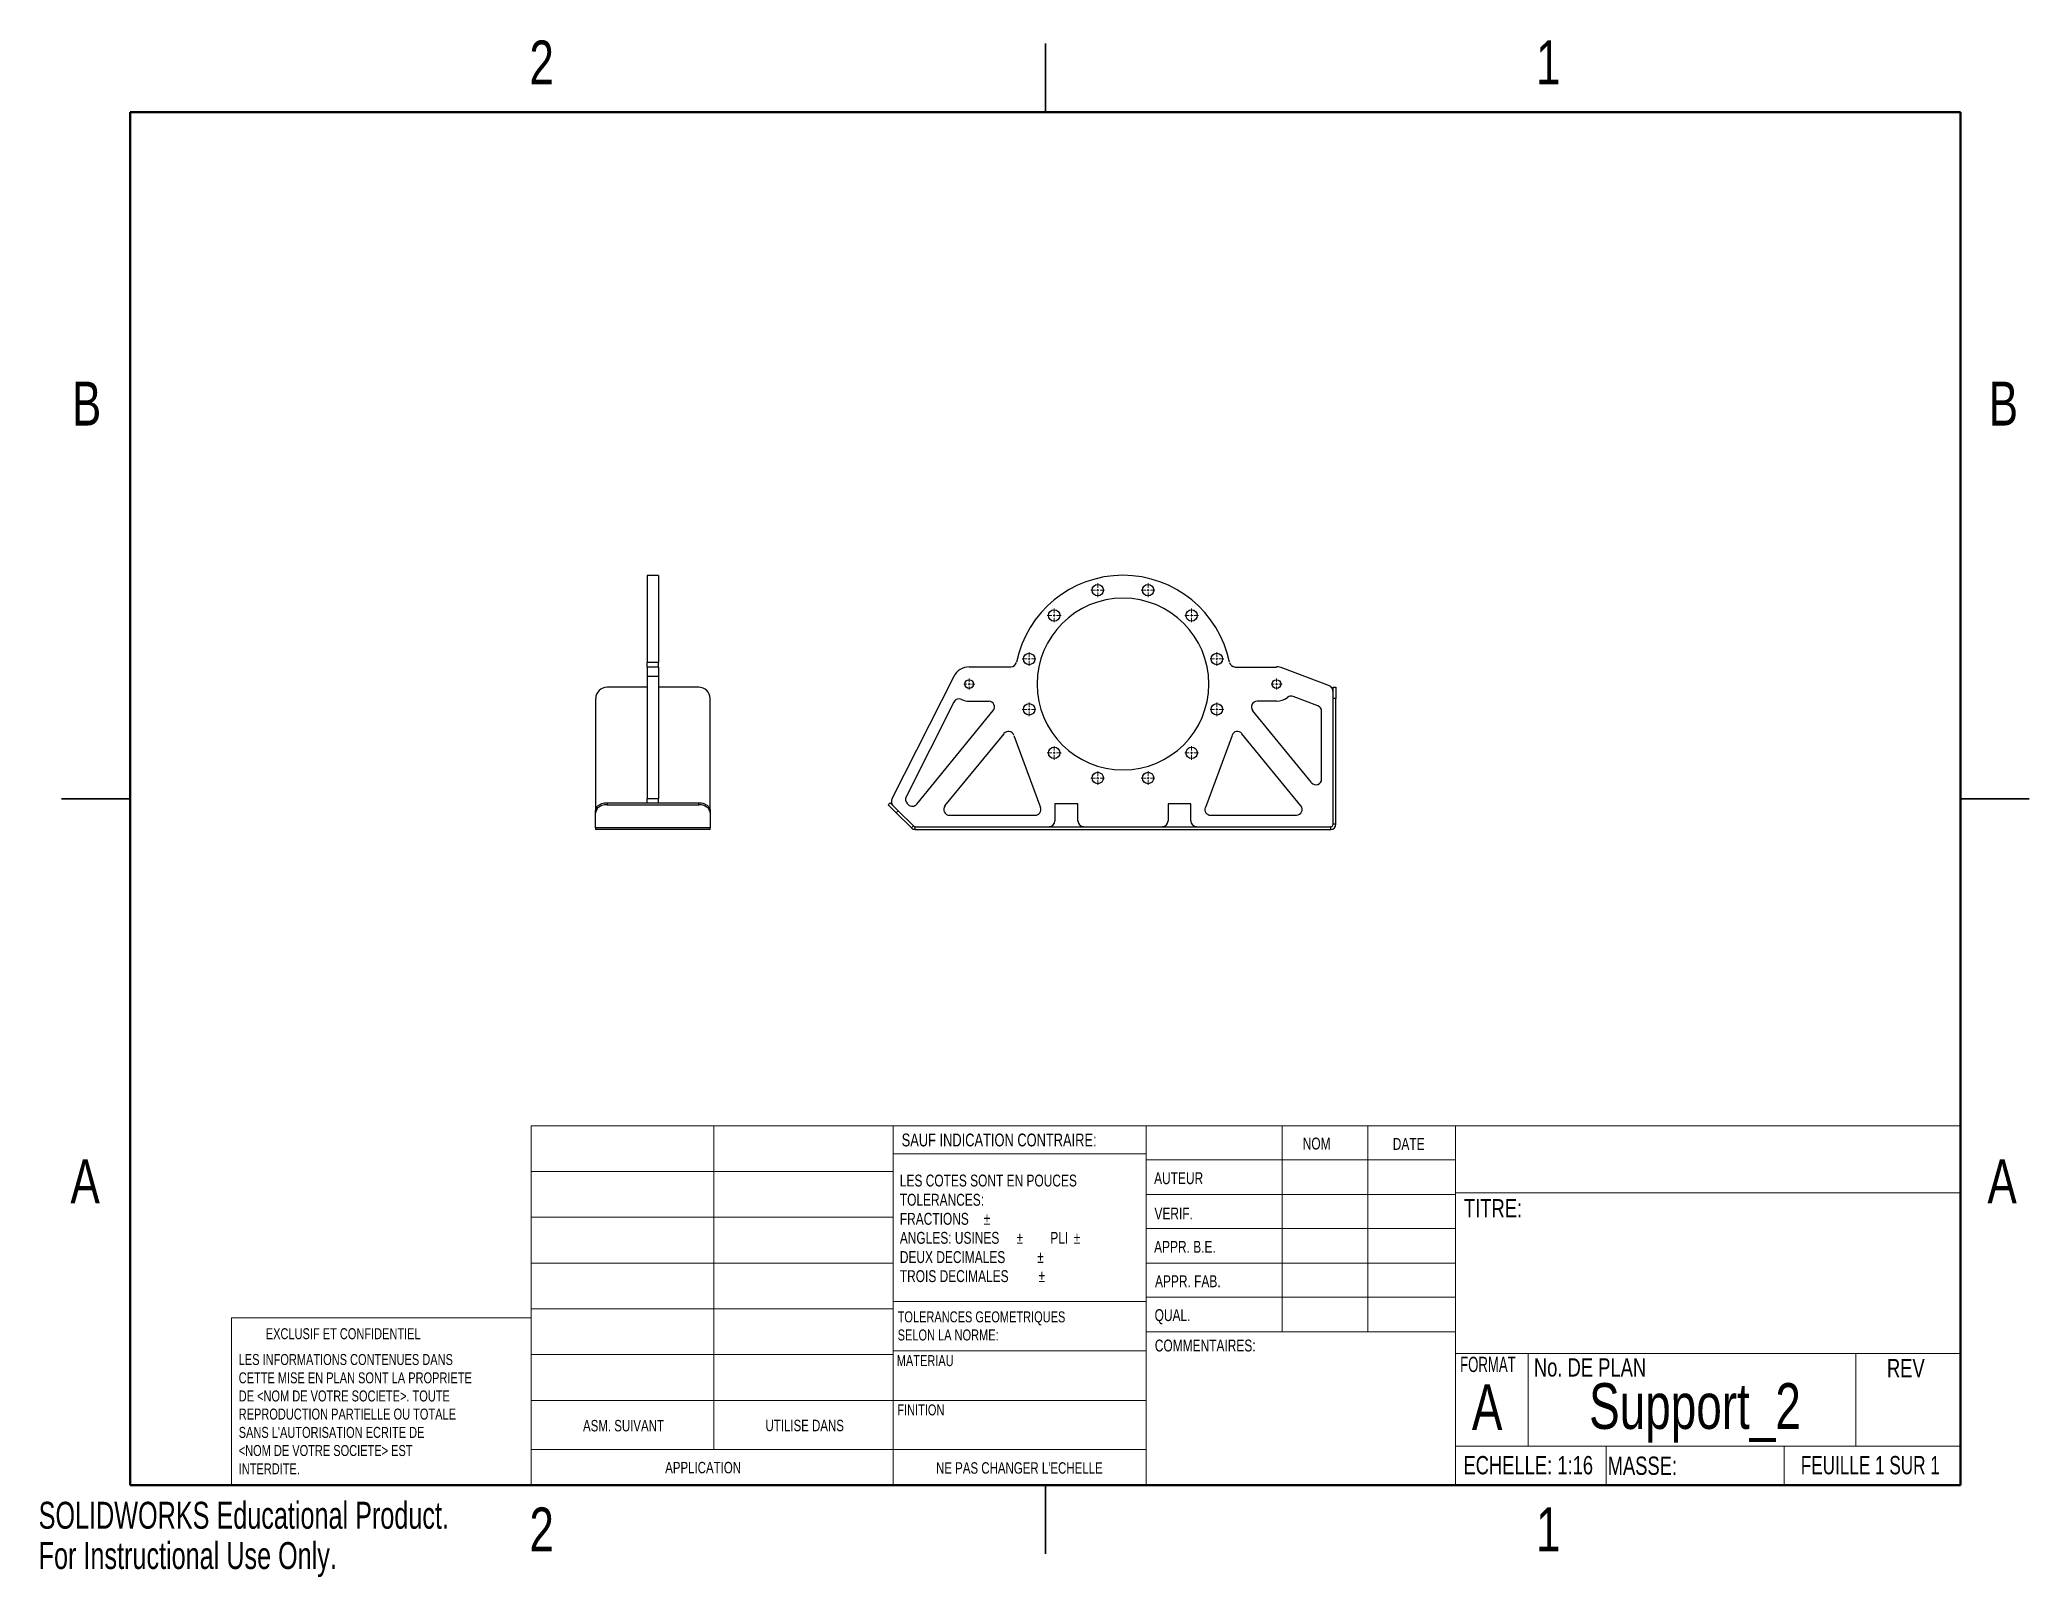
# Model space of a CAD drawing. Header units: inches. Extents: x 0 to 10.9, y 0 to 8.4.
import ezdxf

# ---------------------------------------------------------------- set-up
doc = ezdxf.new("R2010")
doc.units = ezdxf.units.IN
doc.header["$MEASUREMENT"] = 0
doc.styles.add('SLDTEXTSTYLE0', font='TXT', dxfattribs={"width": 0.75})
doc.styles.add('SLDTEXTSTYLE1', font='TXT', dxfattribs={"width": 0.64567})
doc.styles.add('SLDTEXTSTYLE2', font='TXT', dxfattribs={"width": 0.7})

# ---------------------------------------------------------------- blocks, each defined once
blk = doc.blocks.new('SW_CENTERMARKSYMBOL_0')
at = {"color": 0, "linetype": 'Continuous', "lineweight": 18}
for p, q in [((-0.0125, 0), (-0.030175, 0)), ((0, 0), (-0.00625, 0)), ((0, 0.0125), (0, 0.030175)), ((0, 0), (0, 0.00625)), ((0, 0), (0, -0.00625)), ((0, 0), (0.00625, 0)), ((0.0125, 0), (0.030175, 0)), ((0, -0.0125), (0, -0.030175))]:
    blk.add_line(p, q, dxfattribs=at)
blk = doc.blocks.new('SW_CENTERMARKSYMBOL_1')
at = {"color": 0, "linetype": 'Continuous', "lineweight": 18}
for p, q in [((-0.0125, 0), (-0.030175, 0)), ((0, 0), (-0.00625, 0)), ((0, 0.0125), (0, 0.030175)), ((0, 0), (0, 0.00625)), ((0, 0), (0, -0.00625)), ((0, 0), (0.00625, 0)), ((0.0125, 0), (0.030175, 0)), ((0, -0.0125), (0, -0.030175))]:
    blk.add_line(p, q, dxfattribs=at)
blk = doc.blocks.new('SW_CENTERMARKSYMBOL_2')
at = {"color": 0, "linetype": 'Continuous', "lineweight": 18}
for p, q in [((-0.0125, 0), (-0.0375, 0)), ((0, 0), (-0.00625, 0)), ((0, 0.0125), (0, 0.0375)), ((0, 0), (0, 0.00625)), ((0, 0), (0, -0.00625)), ((0, 0), (0.00625, 0)), ((0.0125, 0), (0.0375, 0)), ((0, -0.0125), (0, -0.0375))]:
    blk.add_line(p, q, dxfattribs=at)
blk = doc.blocks.new('SW_CENTERMARKSYMBOL_3')
at = {"color": 0, "linetype": 'Continuous', "lineweight": 18}
for p, q in [((-0.0125, 0), (-0.0375, 0)), ((0, 0), (-0.00625, 0)), ((0, 0.0125), (0, 0.0375)), ((0, 0), (0, 0.00625)), ((0, 0), (0, -0.00625)), ((0, 0), (0.00625, 0)), ((0.0125, 0), (0.0375, 0)), ((0, -0.0125), (0, -0.0375))]:
    blk.add_line(p, q, dxfattribs=at)
blk = doc.blocks.new('SW_CENTERMARKSYMBOL_4')
at = {"color": 0, "linetype": 'Continuous', "lineweight": 18}
for p, q in [((-0.0125, 0), (-0.0375, 0)), ((0, 0), (-0.00625, 0)), ((0, 0.0125), (0, 0.0375)), ((0, 0), (0, 0.00625)), ((0, 0), (0, -0.00625)), ((0, 0), (0.00625, 0)), ((0.0125, 0), (0.0375, 0)), ((0, -0.0125), (0, -0.0375))]:
    blk.add_line(p, q, dxfattribs=at)
blk = doc.blocks.new('SW_CENTERMARKSYMBOL_5')
at = {"color": 0, "linetype": 'Continuous', "lineweight": 18}
for p, q in [((-0.0125, 0), (-0.0375, 0)), ((0, 0), (-0.00625, 0)), ((0, 0.0125), (0, 0.0375)), ((0, 0), (0, 0.00625)), ((0, 0), (0, -0.00625)), ((0, 0), (0.00625, 0)), ((0.0125, 0), (0.0375, 0)), ((0, -0.0125), (0, -0.0375))]:
    blk.add_line(p, q, dxfattribs=at)
blk = doc.blocks.new('SW_CENTERMARKSYMBOL_6')
at = {"color": 0, "linetype": 'Continuous', "lineweight": 18}
for p, q in [((-0.0125, 0), (-0.0375, 0)), ((0, 0), (-0.00625, 0)), ((0, 0.0125), (0, 0.0375)), ((0, 0), (0, 0.00625)), ((0, 0), (0, -0.00625)), ((0, 0), (0.00625, 0)), ((0.0125, 0), (0.0375, 0)), ((0, -0.0125), (0, -0.0375))]:
    blk.add_line(p, q, dxfattribs=at)
blk = doc.blocks.new('SW_CENTERMARKSYMBOL_7')
at = {"color": 0, "linetype": 'Continuous', "lineweight": 18}
for p, q in [((-0.0125, 0), (-0.0375, 0)), ((0, 0), (-0.00625, 0)), ((0, 0.0125), (0, 0.0375)), ((0, 0), (0, 0.00625)), ((0, 0), (0, -0.00625)), ((0, 0), (0.00625, 0)), ((0.0125, 0), (0.0375, 0)), ((0, -0.0125), (0, -0.0375))]:
    blk.add_line(p, q, dxfattribs=at)
blk = doc.blocks.new('SW_CENTERMARKSYMBOL_8')
at = {"color": 0, "linetype": 'Continuous', "lineweight": 18}
for p, q in [((-0.0125, 0), (-0.0375, 0)), ((0, 0), (-0.00625, 0)), ((0, 0.0125), (0, 0.0375)), ((0, 0), (0, 0.00625)), ((0, 0), (0, -0.00625)), ((0, 0), (0.00625, 0)), ((0.0125, 0), (0.0375, 0)), ((0, -0.0125), (0, -0.0375))]:
    blk.add_line(p, q, dxfattribs=at)
blk = doc.blocks.new('SW_CENTERMARKSYMBOL_9')
at = {"color": 0, "linetype": 'Continuous', "lineweight": 18}
for p, q in [((-0.0125, 0), (-0.0375, 0)), ((0, 0), (-0.00625, 0)), ((0, 0.0125), (0, 0.0375)), ((0, 0), (0, 0.00625)), ((0, 0), (0, -0.00625)), ((0, 0), (0.00625, 0)), ((0.0125, 0), (0.0375, 0)), ((0, -0.0125), (0, -0.0375))]:
    blk.add_line(p, q, dxfattribs=at)
blk = doc.blocks.new('SW_CENTERMARKSYMBOL_10')
at = {"color": 0, "linetype": 'Continuous', "lineweight": 18}
for p, q in [((-0.0125, 0), (-0.0375, 0)), ((0, 0), (-0.00625, 0)), ((0, 0.0125), (0, 0.0375)), ((0, 0), (0, 0.00625)), ((0, 0), (0, -0.00625)), ((0, 0), (0.00625, 0)), ((0.0125, 0), (0.0375, 0)), ((0, -0.0125), (0, -0.0375))]:
    blk.add_line(p, q, dxfattribs=at)
blk = doc.blocks.new('SW_CENTERMARKSYMBOL_11')
at = {"color": 0, "linetype": 'Continuous', "lineweight": 18}
for p, q in [((-0.0125, 0), (-0.0375, 0)), ((0, 0), (-0.00625, 0)), ((0, 0.0125), (0, 0.0375)), ((0, 0), (0, 0.00625)), ((0, 0), (0, -0.00625)), ((0, 0), (0.00625, 0)), ((0.0125, 0), (0.0375, 0)), ((0, -0.0125), (0, -0.0375))]:
    blk.add_line(p, q, dxfattribs=at)
blk = doc.blocks.new('SW_CENTERMARKSYMBOL_12')
at = {"color": 0, "linetype": 'Continuous', "lineweight": 18}
for p, q in [((-0.0125, 0), (-0.0375, 0)), ((0, 0), (-0.00625, 0)), ((0, 0.0125), (0, 0.0375)), ((0, 0), (0, 0.00625)), ((0, 0), (0, -0.00625)), ((0, 0), (0.00625, 0)), ((0.0125, 0), (0.0375, 0)), ((0, -0.0125), (0, -0.0375))]:
    blk.add_line(p, q, dxfattribs=at)
blk = doc.blocks.new('SW_CENTERMARKSYMBOL_13')
at = {"color": 0, "linetype": 'Continuous', "lineweight": 18}
for p, q in [((-0.0125, 0), (-0.0375, 0)), ((0, 0), (-0.00625, 0)), ((0, 0.0125), (0, 0.0375)), ((0, 0), (0, 0.00625)), ((0, 0), (0, -0.00625)), ((0, 0), (0.00625, 0)), ((0.0125, 0), (0.0375, 0)), ((0, -0.0125), (0, -0.0375))]:
    blk.add_line(p, q, dxfattribs=at)

msp = doc.modelspace()

# ---------------------------------------------------------------- linework, layer by layer
at = {"color": 7, "linetype": 'Continuous', "lineweight": 25}
for p, q in [((5.5, 8.375), (5.5, 8)), ((5.5, 8), (5.5, 8.375)), ((3.387, 5.469), (3.325, 5.469)), ((3.325, 5.469), (3.325, 4.994)), ((3.387, 5.469), (3.387, 4.994)), ((3.387, 4.994), (3.325, 4.994)), ((3.325, 4.969), (3.325, 4.994)), ((3.387, 4.969), (3.325, 4.969)), ((3.325, 4.969), (3.325, 4.918)), ((3.387, 4.918), (3.325, 4.918)), ((3.325, 4.918), (3.325, 4.249)), ((3.387, 4.969), (3.387, 4.994)), ((3.387, 4.969), (3.387, 4.918)), ((3.387, 4.918), (3.387, 4.249)), ((5, 4.918), (4.662, 4.249)), ((5.311, 4.969), (5.084, 4.969)), ((6.536, 4.969), (6.763, 4.969)), ((7.052, 4.867), (6.797, 4.963)), ((3.043, 4.797), (3.043, 4.184)), ((3.325, 4.859), (3.106, 4.859)), ((3.606, 4.859), (3.387, 4.859)), ((3.668, 4.184), (3.668, 4.797)), ((6.989, 4.757), (6.854, 4.808)), ((7.072, 4.797), (7.072, 4.859)), ((7.072, 4.859), (7.087, 4.859)), ((7.072, 4.111), (7.072, 4.797)), ((7.087, 4.797), (7.072, 4.797)), ((7.087, 4.859), (7.087, 4.797)), ((7.087, 4.111), (7.087, 4.797)), ((5, 4.778), (4.739, 4.261)), ((4.798, 4.22), (5.215, 4.731)), ((5.084, 4.782), (5.191, 4.782)), ((6.954, 4.338), (6.632, 4.731)), ((6.763, 4.782), (6.657, 4.782)), ((7.009, 4.357), (7.009, 4.728)), ((4.951, 4.211), (5.274, 4.605)), ((5.327, 4.596), (5.473, 4.202)), ((6.52, 4.596), (6.374, 4.202)), ((6.896, 4.211), (6.574, 4.605)), ((0.125, 4.25), (0.5, 4.25)), ((0.5, 4.25), (0.125, 4.25)), ((3.387, 4.249), (3.325, 4.249)), ((3.325, 4.228), (3.325, 4.249)), ((3.387, 4.228), (3.387, 4.249)), ((10.875, 4.25), (10.5, 4.25)), ((10.5, 4.25), (10.875, 4.25)), ((3.043, 4.173), (3.043, 4.184)), ((3.043, 4.09), (3.043, 4.173)), ((3.106, 4.228), (3.106, 4.217)), ((3.106, 4.228), (3.606, 4.228)), ((3.106, 4.217), (3.606, 4.217)), ((3.606, 4.217), (3.606, 4.228)), ((3.668, 4.184), (3.668, 4.173)), ((3.668, 4.173), (3.668, 4.09)), ((4.641, 4.217), (4.652, 4.228)), ((4.685, 4.173), (4.641, 4.217)), ((4.652, 4.228), (4.696, 4.184)), ((4.696, 4.184), (4.685, 4.173)), ((4.685, 4.173), (4.768, 4.09)), ((4.696, 4.184), (4.779, 4.101)), ((4.744, 4.225), (4.751, 4.218)), ((4.976, 4.16), (5.444, 4.16)), ((5.552, 4.222), (5.552, 4.129)), ((5.677, 4.222), (5.552, 4.222)), ((5.677, 4.129), (5.677, 4.222)), ((6.17, 4.222), (6.17, 4.129)), ((6.295, 4.222), (6.17, 4.222)), ((6.295, 4.129), (6.295, 4.222)), ((6.403, 4.16), (6.872, 4.16)), ((3.668, 4.09), (3.043, 4.09)), ((3.043, 4.09), (3.043, 4.082)), ((3.668, 4.082), (3.043, 4.082)), ((3.668, 4.082), (3.668, 4.09)), ((4.768, 4.09), (4.779, 4.101)), ((4.789, 4.082), (4.789, 4.097)), ((4.789, 4.097), (7.059, 4.097)), ((4.789, 4.082), (7.059, 4.082)), ((7.059, 4.082), (7.059, 4.097)), ((7.087, 4.111), (7.072, 4.111)), ((5.5, 0.125), (5.5, 0.5)), ((5.5, 0.5), (5.5, 0.125))]:
    msp.add_line(p, q, dxfattribs=at)
at = {"color": 7, "linetype": 'Continuous', "lineweight": 50}
for p, q in [((0.5, 0.5), (0.5, 8)), ((0.5, 8), (10.5, 8)), ((10.5, 8), (10.5, 0.5)), ((10.5, 0.5), (0.5, 0.5))]:
    msp.add_line(p, q, dxfattribs=at)
at = {"color": 7, "linetype": 'Continuous', "lineweight": 18}
for p, q in [((2.691, 2.464), (10.5, 2.464)), ((2.691, 0.5), (2.691, 2.464)), ((3.689, 2.464), (3.689, 0.696)), ((4.668, 0.5), (4.668, 2.464)), ((6.05, 2.464), (6.05, 0.5)), ((6.794, 2.464), (6.794, 1.339)), ((7.262, 2.464), (7.262, 1.339)), ((7.741, 2.464), (7.741, 0.5)), ((6.05, 2.31), (4.668, 2.31)), ((2.691, 2.214), (4.668, 2.214)), ((6.05, 2.277), (7.741, 2.277)), ((6.05, 2.089), (7.741, 2.089)), ((7.741, 2.097), (10.5, 2.097)), ((2.691, 1.964), (4.668, 1.964)), ((6.05, 1.902), (7.741, 1.902)), ((2.691, 1.714), (4.668, 1.714)), ((7.741, 1.714), (6.05, 1.714)), ((7.741, 1.527), (6.05, 1.527)), ((1.054, 0.5), (1.054, 1.414)), ((2.691, 1.414), (1.054, 1.414)), ((2.691, 1.464), (4.668, 1.464)), ((4.668, 1.504), (6.05, 1.504)), ((7.741, 1.339), (6.05, 1.339)), ((2.691, 1.214), (4.668, 1.214)), ((4.668, 1.234), (6.05, 1.234)), ((7.741, 1.22), (10.5, 1.22)), ((8.137, 1.22), (8.137, 0.713)), ((9.928, 1.22), (9.928, 0.713)), ((2.691, 0.964), (4.668, 0.964)), ((4.668, 0.964), (6.05, 0.964)), ((2.691, 0.696), (6.05, 0.696)), ((7.741, 0.713), (10.5, 0.713)), ((8.564, 0.713), (8.564, 0.5)), ((9.536, 0.713), (9.536, 0.5))]:
    msp.add_line(p, q, dxfattribs=at)
at = {"color": 7, "linetype": 'Continuous', "lineweight": 25, "flags": 128}
for points in [[(3.043, 4.184), (3.044, 4.19), (3.045, 4.195), (3.047, 4.2), (3.051, 4.205), (3.054, 4.209), (3.059, 4.214), (3.064, 4.217), (3.07, 4.221), (3.077, 4.223), (3.084, 4.226), (3.091, 4.227), (3.098, 4.228), (3.106, 4.228)], [(3.106, 4.217), (3.098, 4.217), (3.091, 4.216), (3.084, 4.214), (3.077, 4.212), (3.07, 4.21), (3.064, 4.206), (3.059, 4.202), (3.054, 4.198), (3.051, 4.194), (3.047, 4.189), (3.045, 4.184), (3.044, 4.179), (3.043, 4.173)], [(3.606, 4.228), (3.613, 4.228), (3.621, 4.227), (3.628, 4.226), (3.635, 4.223), (3.641, 4.221), (3.647, 4.217), (3.653, 4.214), (3.657, 4.209), (3.661, 4.205), (3.664, 4.2), (3.667, 4.195), (3.668, 4.19), (3.668, 4.184)], [(3.668, 4.173), (3.668, 4.179), (3.667, 4.184), (3.664, 4.189), (3.661, 4.194), (3.657, 4.198), (3.653, 4.202), (3.647, 4.206), (3.641, 4.21), (3.635, 4.212), (3.628, 4.214), (3.621, 4.216), (3.613, 4.217), (3.606, 4.217)]]:
    msp.add_lwpolyline(points, dxfattribs=at)
at = {"color": 7, "linetype": 'Continuous', "lineweight": 25}
for centre, radius in [((5.786, 5.389), 0.0312), ((6.061, 5.389), 0.0312), ((5.548, 5.251), 0.0313), ((6.299, 5.251), 0.0312), ((5.411, 5.013), 0.0312), ((6.437, 5.013), 0.0312), ((5.084, 4.876), 0.0239), ((6.763, 4.876), 0.0239), ((5.411, 4.738), 0.0313), ((6.437, 4.738), 0.0313), ((5.548, 4.5), 0.0312), ((6.299, 4.5), 0.0313), ((5.786, 4.363), 0.0312), ((6.061, 4.363), 0.0312)]:
    msp.add_circle(centre, radius, dxfattribs=at)
for centre, radius, start, end in [((5.924, 4.876), 0.594, 11.537, 168.463), ((5.924, 4.876), 0.469, 90, 180), ((5.924, 4.876), 0.469, 0, 90), ((5.084, 4.876), 0.0938, 90, 153.2268), ((5.311, 5.001), 0.0313, 270, 348.463), ((6.536, 5.001), 0.0313, 191.537, 270), ((6.763, 4.876), 0.0938, 69.2885, 90), ((3.106, 4.797), 0.0625, 90, 180), ((3.606, 4.797), 0.0625, 0, 90), ((5.028, 4.764), 0.0313, 63.2268, 153.2268), ((5.084, 4.876), 0.0937, 243.2268, 270), ((5.924, 4.876), 0.469, 180, 270), ((5.924, 4.876), 0.469, 270, 0), ((6.763, 4.876), 0.0937, 270, 309.2885), ((6.843, 4.779), 0.0313, 69.2885, 129.2885), ((7.04, 4.838), 0.0312, 0, 69.2885), ((5.191, 4.751), 0.0312, 320.7463, 90), ((6.657, 4.751), 0.0312, 90, 219.2537), ((6.978, 4.728), 0.0312, 0, 69.2885), ((5.298, 4.586), 0.0312, 20.336, 140.7463), ((6.549, 4.586), 0.0313, 39.2537, 159.664), ((6.978, 4.357), 0.0313, 219.2537, 0), ((4.69, 4.235), 0.0313, 153.2268, 225), ((4.767, 4.247), 0.0313, 153.2268, 225), ((4.773, 4.24), 0.0313, 225, 320.7463), ((4.976, 4.191), 0.0313, 140.7463, 270), ((5.444, 4.191), 0.0313, 270, 20.336), ((6.403, 4.191), 0.0313, 159.664, 270), ((6.872, 4.191), 0.0312, 270, 39.2537), ((4.789, 4.111), 0.0288, 225, 270), ((4.789, 4.111), 0.0131, 225, 270), ((5.521, 4.129), 0.0312, 270, 0), ((5.709, 4.129), 0.0312, 180, 270), ((6.139, 4.129), 0.0312, 270, 0), ((6.326, 4.129), 0.0312, 180, 270), ((7.059, 4.111), 0.0288, 270, 0), ((7.059, 4.111), 0.0131, 270, 0)]:
    msp.add_arc(centre, radius, start, end, dxfattribs=at)

# ---------------------------------------------------------------- block references
at = {"color": 7, "linetype": 'Continuous', "lineweight": 0}
for name, p in [('SW_CENTERMARKSYMBOL_10', (5.786, 5.389)), ('SW_CENTERMARKSYMBOL_11', (6.061, 5.389)), ('SW_CENTERMARKSYMBOL_9', (5.548, 5.251)), ('SW_CENTERMARKSYMBOL_12', (6.299, 5.251)), ('SW_CENTERMARKSYMBOL_8', (5.411, 5.013)), ('SW_CENTERMARKSYMBOL_13', (6.437, 5.013)), ('SW_CENTERMARKSYMBOL_1', (5.084, 4.876)), ('SW_CENTERMARKSYMBOL_0', (6.763, 4.876)), ('SW_CENTERMARKSYMBOL_7', (5.411, 4.738)), ('SW_CENTERMARKSYMBOL_2', (6.437, 4.738)), ('SW_CENTERMARKSYMBOL_6', (5.548, 4.5)), ('SW_CENTERMARKSYMBOL_3', (6.299, 4.5)), ('SW_CENTERMARKSYMBOL_5', (5.786, 4.363)), ('SW_CENTERMARKSYMBOL_4', (6.061, 4.363))]:
    msp.add_blockref(name, p, dxfattribs=at)

# ---------------------------------------------------------------- texts
for s, insert, char_height, attachment_point, style in [('2', (2.748, 8.391), 0.24, 2, 'SLDTEXTSTYLE0'), ('1', (8.248, 8.391), 0.24, 2, 'SLDTEXTSTYLE0'), ('B', (0.262, 6.528), 0.24, 2, 'SLDTEXTSTYLE0'), ('B', (10.734, 6.528), 0.24, 2, 'SLDTEXTSTYLE0'), ('SAUF INDICATION CONTRAIRE:', (4.715, 2.421), 0.07, 1, 'SLDTEXTSTYLE0'), ('NOM', (6.906, 2.399), 0.065, 1, 'SLDTEXTSTYLE0'), ('DATE', (7.398, 2.397), 0.065, 1, 'SLDTEXTSTYLE0'), ('A', (0.254, 2.28), 0.24, 2, 'SLDTEXTSTYLE0'), ('LES COTES SONT EN POUCES', (4.705, 2.197), 0.065, 1, 'SLDTEXTSTYLE0'), ('AUTEUR', (6.094, 2.21), 0.065, 1, 'SLDTEXTSTYLE0'), ('A', (10.727, 2.28), 0.24, 2, 'SLDTEXTSTYLE0'), ('TOLERANCES:', (4.705, 2.092), 0.065, 1, 'SLDTEXTSTYLE0'), ('FRACTIONS', (4.705, 1.988), 0.065, 1, 'SLDTEXTSTYLE0'), ('%%p', (5.163, 1.988), 0.065, 1, 'SLDTEXTSTYLE0'), ('VERIF.', (6.096, 2.017), 0.065, 1, 'SLDTEXTSTYLE0'), ('TITRE:', (7.787, 2.063), 0.1, 1, 'SLDTEXTSTYLE0'), ('ANGLES: USINES', (4.705, 1.884), 0.065, 1, 'SLDTEXTSTYLE0'), ('%%p', (5.343, 1.884), 0.065, 1, 'SLDTEXTSTYLE0'), ('PLI', (5.527, 1.884), 0.065, 1, 'SLDTEXTSTYLE0'), ('%%p', (5.655, 1.884), 0.065, 1, 'SLDTEXTSTYLE0'), ('DEUX DECIMALES', (4.705, 1.779), 0.065, 1, 'SLDTEXTSTYLE0'), ('%%p', (5.456, 1.779), 0.065, 1, 'SLDTEXTSTYLE0'), ('APPR. B.E.', (6.094, 1.835), 0.065, 1, 'SLDTEXTSTYLE0'), ('TROIS DECIMALES', (4.705, 1.675), 0.065, 1, 'SLDTEXTSTYLE0'), ('%%p', (5.463, 1.675), 0.065, 1, 'SLDTEXTSTYLE0'), ('APPR. FAB.', (6.099, 1.647), 0.065, 1, 'SLDTEXTSTYLE0'), ('TOLERANCES GEOMETRIQUES', (4.693, 1.45), 0.06, 1, 'SLDTEXTSTYLE0'), ('QUAL.', (6.097, 1.462), 0.065, 1, 'SLDTEXTSTYLE0'), ('EXCLUSIF ET CONFIDENTIEL', (1.241, 1.358), 0.06, 1, 'SLDTEXTSTYLE0'), ('SELON LA NORME:', (4.693, 1.351), 0.06, 1, 'SLDTEXTSTYLE0'), ('LES INFORMATIONS CONTENUES DANS', (1.093, 1.217), 0.06, 1, 'SLDTEXTSTYLE0'), ('MATERIAU', (4.688, 1.211), 0.06, 1, 'SLDTEXTSTYLE0'), ('COMMENTAIRES:', (6.098, 1.296), 0.065, 1, 'SLDTEXTSTYLE0'), ('FORMAT', (7.766, 1.202), 0.0833, 1, 'SLDTEXTSTYLE1'), ('CETTE MISE EN PLAN SONT LA PROPRIETE', (1.093, 1.117), 0.06, 1, 'SLDTEXTSTYLE0'), ('No. DE PLAN', (8.169, 1.194), 0.1, 1, 'SLDTEXTSTYLE0'), ('REV', (10.098, 1.19), 0.1, 1, 'SLDTEXTSTYLE0'), ('DE <NOM DE VOTRE SOCIETE>. TOUTE', (1.093, 1.018), 0.06, 1, 'SLDTEXTSTYLE0'), ('A', (7.83, 1.052), 0.25, 1, 'SLDTEXTSTYLE0'), ('Support_2', (9.049, 1.058), 0.25, 2, 'SLDTEXTSTYLE0'), ('REPRODUCTION PARTIELLE OU TOTALE', (1.093, 0.919), 0.06, 1, 'SLDTEXTSTYLE0'), ('FINITION', (4.691, 0.942), 0.06, 1, 'SLDTEXTSTYLE0'), ("SANS L'AUTORISATION ECRITE DE", (1.093, 0.819), 0.06, 1, 'SLDTEXTSTYLE0'), ('ASM. SUIVANT', (2.974, 0.857), 0.0625, 1, 'SLDTEXTSTYLE0'), ('UTILISE DANS', (3.971, 0.858), 0.0625, 1, 'SLDTEXTSTYLE0'), ('<NOM DE VOTRE SOCIETE> EST', (1.093, 0.72), 0.06, 1, 'SLDTEXTSTYLE0'), ('ECHELLE: 1:16', (7.784, 0.66), 0.1, 1, 'SLDTEXTSTYLE0'), ('MASSE:', (8.572, 0.657), 0.1, 1, 'SLDTEXTSTYLE0'), ('FEUILLE 1 SUR 1', (9.627, 0.66), 0.1, 1, 'SLDTEXTSTYLE2'), ('INTERDITE.', (1.093, 0.62), 0.06, 1, 'SLDTEXTSTYLE0'), ('APPLICATION', (3.423, 0.628), 0.0625, 1, 'SLDTEXTSTYLE0'), ("NE PAS CHANGER L'ECHELLE", (5.358, 0.626), 0.0625, 2, 'SLDTEXTSTYLE0'), ('2', (2.748, 0.379), 0.24, 2, 'SLDTEXTSTYLE0'), ('1', (8.248, 0.379), 0.24, 2, 'SLDTEXTSTYLE0')]:
    msp.add_mtext(s, dxfattribs=dict(at, insert=insert, char_height=char_height, attachment_point=attachment_point, style=style))
at = {"color": 7, "linetype": 'Continuous', "char_height": 0.14705, "attachment_point": 1, "style": 'SLDTEXTSTYLE2'}
for s, insert in [('SOLIDWORKS Educational Product.', (0, 0.41)), ('For Instructional Use Only.', (0, 0.19))]:
    msp.add_mtext(s, dxfattribs=dict(at, insert=insert))

doc.saveas('drawing.dxf')
